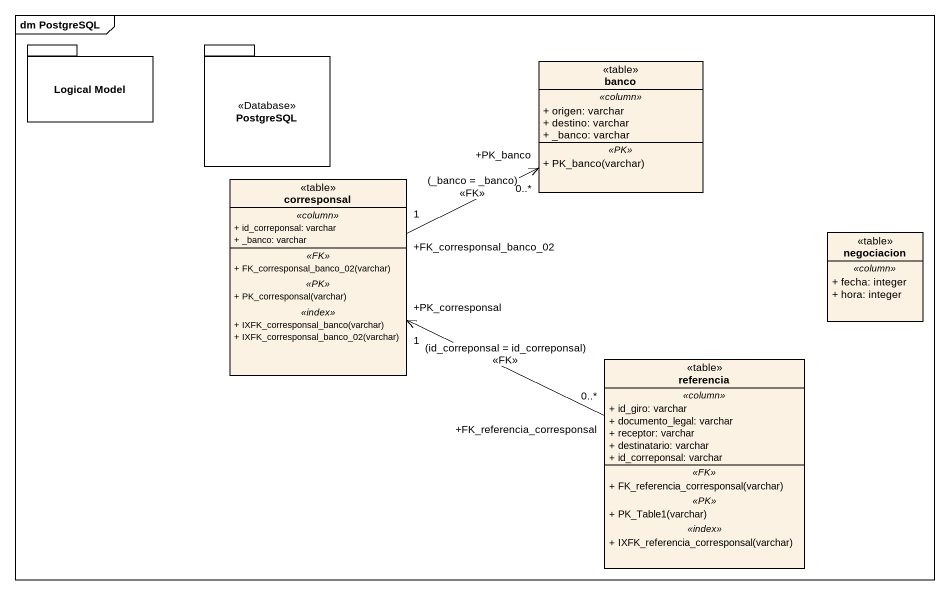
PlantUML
@startuml
mainframe dm PostgreSQL
hide circle
hide empty members
skinparam classAttributeIconSize 0
package "Logical Model" as Logical_Model {
}
package PostgreSQL <<Database>> {
}
class banco <<table>> {
  .. <<column>> ..
  + origen: varchar
  + destino: varchar
  + _banco: varchar
  .. <<PK>> ..
  + PK_banco(varchar)
}
class corresponsal <<table>> {
  .. <<column>> ..
  + id_correponsal: varchar
  + _banco: varchar
  .. <<FK>> ..
  + FK_corresponsal_banco_02(varchar)
  .. <<PK>> ..
  + PK_corresponsal(varchar)
  .. <<index>> ..
  + IXFK_corresponsal_banco(varchar)
  + IXFK_corresponsal_banco_02(varchar)
}
class negociacion <<table>> {
  .. <<column>> ..
  + fecha: integer
  + hora: integer
}
class referencia <<table>> {
  .. <<column>> ..
  + id_giro: varchar
  + documento_legal: varchar
  + receptor: varchar
  + destinatario: varchar
  + id_correponsal: varchar
  .. <<FK>> ..
  + FK_referencia_corresponsal(varchar)
  .. <<PK>> ..
  + PK_Table1(varchar)
  .. <<index>> ..
  + IXFK_referencia_corresponsal(varchar)
}
corresponsal "+FK_corresponsal_banco_02\n1" -right-> "+PK_banco\n0..*" banco : (_banco = _banco)\n<<FK>>
referencia "+FK_referencia_corresponsal\n0..*" -left-> "+PK_corresponsal\n1" corresponsal : (id_correponsal = id_correponsal)\n<<FK>>
@enduml
